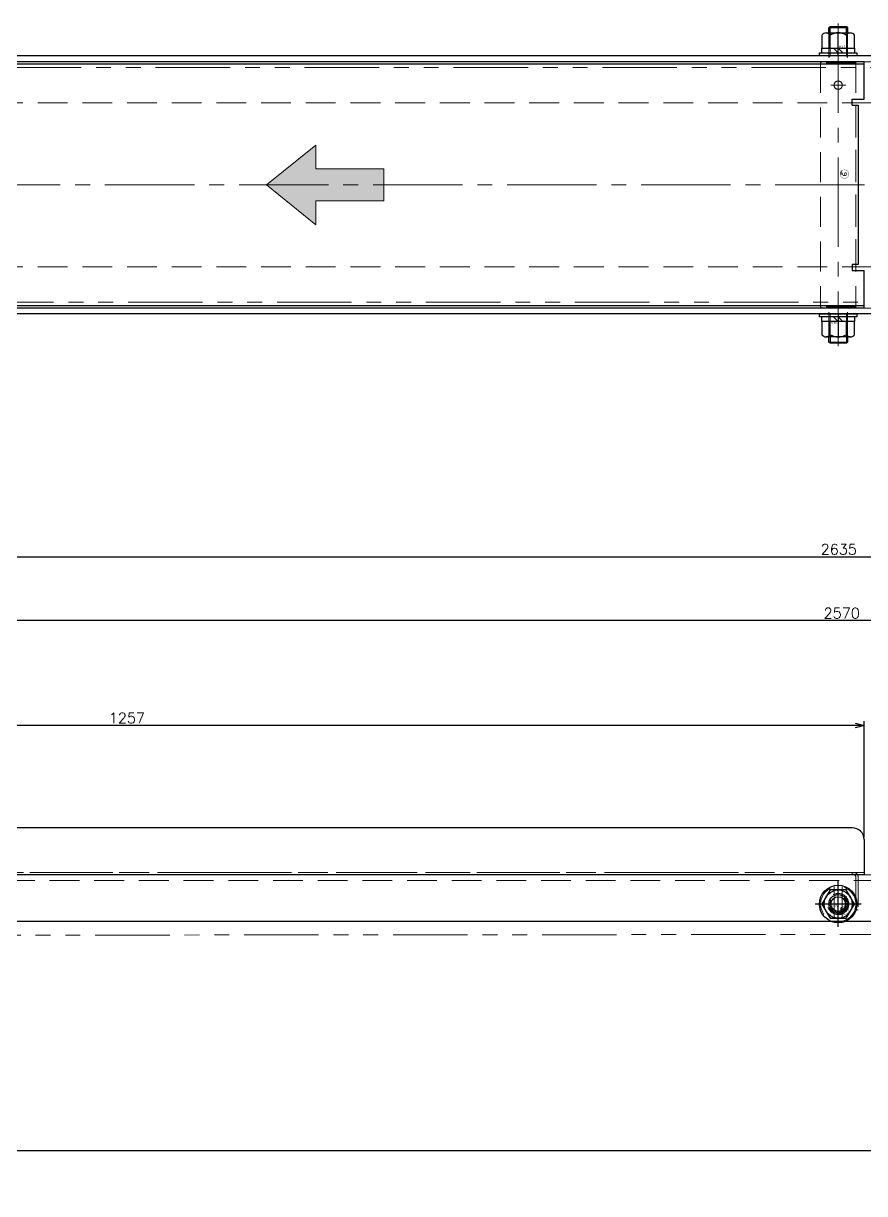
# Model space of a CAD drawing. Header units: millimetres. Extents: x -8731 to 85711, y -14522 to 31379.
# Drawn here: x 29161 to 29878, y -13378 to -12380 of the extents above; entities that cross this region are included whole.
import ezdxf

# ---------------------------------------------------------------- set-up
doc = ezdxf.new("R2010")
doc.units = ezdxf.units.MM
doc.header["$LTSCALE"] = 4
doc.header["$PDMODE"] = 99
doc.header["$PDSIZE"] = 1
for name, pattern in [('CENTER2', [28.575, 19.05, -3.175, 3.175, -3.175]), ('HIDDEN', [9.525, 6.35, -3.175]), ('PHANTOM2', [31.75, 15.875, -3.175, 3.175, -3.175, 3.175, -3.175])]:
    doc.linetypes.add(name, pattern=pattern)
for name, color, linetype, lineweight in [('04_HIDDEN', 2, 'HIDDEN', 13), ('05_CENTER', 4, 'CENTER2', 13), ('06_PHANTOM', 2, 'PHANTOM2', 13), ('08_DIM', 3, 'Continuous', 13)]:
    doc.layers.add(name, color=color, linetype=linetype, lineweight=lineweight)
doc.layers.add('10_DRAFT', color=8, linetype='Continuous', lineweight=0, plot=False)
doc.styles.add('KANJI0', font='txt.shx', dxfattribs={"width": 0.9, "height": 30, "bigfont": 'bigfont'})
doc.styles.add('KSS_TXT', font='txt.shx', dxfattribs={"bigfont": 'extfont2.shx'})
doc.dimstyles.new('KSS_DIM', dxfattribs={"dimscale": 3, "dimtxt": 3, "dimasz": 2.5, "dimexe": 1.25, "dimexo": 0.625, "dimtad": 1, "dimdsep": 46, "dimtxsty": 'KSS_TXT', "dimblk": 'OPEN30', "dimcen": 0, "dimazin": 2, "dimtfac": 0.75, "dimtmove": 0, "dimatfit": 3, "dimldrblk": 'OPEN30', "dimfxl": 1, "dimtolj": 1, "dimarcsym": 0})

# ---------------------------------------------------------------- blocks, each defined once
blk = doc.blocks.new('A$C649B1A8B_1_1')
at = {"color": 0}
blk.add_lwpolyline([(-245, 0), (2325, 0), (2325, 38), (2323, 40), (-243, 40), (-245, 38)], close=True, dxfattribs=at)
at = {"layer": '04_HIDDEN'}
blk.add_line((-245, 5), (2325, 5), dxfattribs=at)
at = {"layer": '05_CENTER'}
blk.add_line((1037, -7.53), (1037, 12.6), dxfattribs=at)
blk = doc.blocks.new('M16Nza_1_1_1')
at = {"color": 0}
for p, q in [((-13.85, 17.74), (-13.85, 6.6)), ((-10.39, 19.6), (10.39, 19.6)), ((-6.92, 6.6), (-6.92, 17.74)), ((6.93, 17.74), (6.93, 6.6)), ((13.85, 6.6), (13.85, 17.74)), ((-14, 2.6), (-14, 6.6)), ((-14, 6.6), (14, 6.6)), ((-4, 6.6), (0, 2.6)), ((0, 6.6), (4, 2.6)), ((14, 6.6), (14, 2.6))]:
    blk.add_line(p, q, dxfattribs=at)
at = {"color": 0, "linetype": 'CENTER2'}
blk.add_line((0, 0), (0, 19.6), dxfattribs=at)
at = {"color": 0}
blk.add_lwpolyline([(-16, 2.6), (16, 2.6), (16, 0), (-16, 0)], close=True, dxfattribs=at)
for centre, radius, start, end in [((-10.39, 15.44), 4.16, 33.626, 146.374), ((0, 5.75), 13.85, 60, 120), ((10.39, 15.44), 4.16, 33.626, 146.374)]:
    blk.add_arc(centre, radius, start, end, dxfattribs=at)
at = {"layer": '10_DRAFT', "style": 'KANJI0', "width": 0.82}
blk.add_text('Ｍ１６', height=1.714, dxfattribs=at).set_placement((0.41, 6.78))
blk = doc.blocks.new('A$C59254CCD_1_1')
at = {"color": 0}
for p, q in [((1, 15), (0, 14)), ((0, 14), (0, -14)), ((1, 15), (209, 15)), ((1, 15), (1, -15)), ((209, 15), (209, -15)), ((209, 15), (210, 14)), ((210, 14), (210, -14)), ((-30, 7), (-29, 8)), ((-30, 7), (-5, 7)), ((-30, 7), (-30, -7)), ((-29, 8), (0, 8)), ((-29, -8), (-29, 8)), ((-5, 8), (-5, -8)), ((-5, 7), (-4, 8)), ((239, 8), (210, 8)), ((215, 7), (214, 8)), ((215, 8), (215, -8)), ((240, 7), (215, 7)), ((239, -8), (239, 8)), ((240, 7), (239, 8)), ((240, 7), (240, -7)), ((-30, -7), (-5, -7)), ((-30, -7), (-29, -8)), ((-29, -8), (0, -8)), ((-5, -7), (-4, -8)), ((239, -8), (210, -8)), ((215, -7), (214, -8)), ((240, -7), (215, -7)), ((240, -7), (239, -8)), ((0, -14), (1, -15)), ((1, -15), (209, -15)), ((209, -15), (210, -14))]:
    blk.add_line(p, q, dxfattribs=at)
blk.add_circle((20, 0), 3.5, dxfattribs=at)
at = {"layer": '05_CENTER'}
for p, q in [((20, 6.39), (20, -6.39)), ((-32.65, 0), (242.65, 0))]:
    blk.add_line(p, q, dxfattribs=at)
at = {"layer": '10_DRAFT'}
for p, q in [((105, 15), (105, -15)), ((93.09, 2.53), (96.09, 2.53))]:
    blk.add_line(p, q, dxfattribs=at)
at = {"layer": '10_DRAFT', "style": 'KSS_TXT'}
blk.add_text('⑨', height=6, dxfattribs=at).set_placement((91.75, 1.61))
blk = doc.blocks.new('A$C546C4D54_1_1')
at = {"color": 0}
for p, q in [((-3, 70), (-970, 70)), ((-980, 60), (-980, 50)), ((7, 60), (7, 30)), ((-980, 50), (-1147.17, 50)), ((7, 30), (-1107.25, 30)), ((-3, 32), (-2, 32))]:
    blk.add_line(p, q, dxfattribs=at)
for centre, start, end in [((-970, 60), 90, 180), ((-3, 60), 0, 90)]:
    blk.add_arc(centre, 10, start, end, dxfattribs=at)
at = {"layer": '04_HIDDEN'}
for p, q in [((-1147.17, 50), (-1240, 50)), ((-1250, 30), (-1250, 40)), ((-1250, 32), (-1251, 32)), ((-1107.25, 30), (-1251, 30)), ((7, 32), (-1250, 32)), ((-3, 30), (-3, 32)), ((-1255, 28), (-1255, 0)), ((-1253, 28), (-1253, 0)), ((0, 28), (0, 0)), ((2, 28), (2, 0)), ((-1255, 0), (-1253, 0)), ((2, 0), (0, 0))]:
    blk.add_line(p, q, dxfattribs=at)
for centre, radius, start, end in [((-1240, 40), 10, 90, 180), ((-1251, 28), 4, 90, 180), ((-1251, 28), 2, 90, 180), ((-2, 28), 4, 30, 90), ((-2, 28), 2, 0, 90), ((-2, 28), 4, 0, 30)]:
    blk.add_arc(centre, radius, start, end, dxfattribs=at)
blk = doc.blocks.new('A$C48783CE3_1_1')
at = {"color": 0}
for p, q in [((7, 105), (-1250, 105)), ((-1250, 68), (-1250, 105)), ((7, 103), (-1250, 103)), ((7, 105), (7, 73)), ((-3, 68), (-3, 73)), ((-3, 73), (7, 73)), ((-1255, 68), (-1255, -68)), ((-1255, 68), (-1250, 68)), ((2, 68), (-3, 68)), ((2, -68), (2, 68)), ((-1255, -68), (-1250, -68)), ((-1250, -68), (-1250, -105)), ((-3, -68), (-3, -73)), ((-3, -68), (2, -68)), ((-3, -73), (7, -73)), ((7, -73), (7, -105)), ((7, -103), (-1250, -103)), ((7, -105), (-1250, -105))]:
    blk.add_line(p, q, dxfattribs=at)
at = {"layer": '04_HIDDEN'}
for p, q in [((-1253, 68), (-1253, -68)), ((0, -68), (0, 68))]:
    blk.add_line(p, q, dxfattribs=at)
at = {"layer": '05_CENTER'}
blk.add_line((7.5, 0), (-1265, 0), dxfattribs=at)
blk = doc.blocks.new('A$C715B031A_1_1')
at = {"color": 0}
blk.add_lwpolyline([(-245, 20), (2325, 20), (2325, -18), (2323, -20), (-243, -20), (-245, -18)], close=True, dxfattribs=at)
blk.add_circle((1037, -5), 9, dxfattribs=at)
at = {"layer": '04_HIDDEN'}
blk.add_line((-245, 15), (2325, 15), dxfattribs=at)
at = {"layer": '05_CENTER'}
for p, q in [((1037, -19.81), (1037, 9.81)), ((1022.19, -5), (1051.81, -5))]:
    blk.add_line(p, q, dxfattribs=at)
blk = doc.blocks.new('16b_1_1_1')
at = {"color": 0}
for p, q in [((-6.92, 11.99), (-13.85, 0)), ((6.93, 11.99), (-6.92, 11.99)), ((13.85, 0), (6.93, 11.99)), ((-13.85, 0), (-6.92, -11.99)), ((6.93, -11.99), (13.85, 0)), ((-6.92, -11.99), (6.93, -11.99))]:
    blk.add_line(p, q, dxfattribs=at)
at = {"color": 0, "linetype": 'CENTER2'}
for p, q in [((0, 19.54), (0, -19.54)), ((-19.54, 0), (19.54, 0))]:
    blk.add_line(p, q, dxfattribs=at)
at = {"color": 0}
for radius in [16, 11.99, 8, 6.25]:
    blk.add_circle((0, 0), radius, dxfattribs=at)
at = {"layer": '10_DRAFT', "style": 'KANJI0', "width": 0.82}
blk.add_text('Ｍ１６', height=1.714, dxfattribs=at).set_placement((0.41, 0.18))
blk = doc.blocks.new('A$C191155EC_1_1')
at = {"layer": '06_PHANTOM', "color": 6}
blk.add_lwpolyline([(-2680, 100), (27, 100), (27, -100), (-2680, -100)], close=True, dxfattribs=at)
blk = doc.blocks.new('A$C3BCF241E_1_1')
at = {"color": 0}
blk.add_lwpolyline([(0, 27), (-2635, 27, 0.353018), (-2654.55, 11.23), (-2679.21, -102.59, 0.798529), (-2617.34, -131.45), (-2540.81, -32.74, -0.232047), (-2524.98, -25), (-0.02, -27, 1.000411), (0, 27)], format="xyb", dxfattribs=at)
blk = doc.blocks.new('A$C28D5414C_1_1')
at = {"color": 0}
for radius in [15, 8, 7]:
    blk.add_circle((0, 0), radius, dxfattribs=at)
at = {"layer": '04_HIDDEN'}
for p, q in [((-14.59, 3.5), (14.59, 3.5)), ((-14.59, -3.5), (14.59, -3.5))]:
    blk.add_line(p, q, dxfattribs=at)
at = {"layer": '05_CENTER'}
for p, q in [((0, 18), (0, -18)), ((-18, 0), (18, 0))]:
    blk.add_line(p, q, dxfattribs=at)
at = {"layer": '10_DRAFT'}
blk.add_line((2.6, 2.53), (5.59, 2.53), dxfattribs=at)
at = {"layer": '10_DRAFT', "style": 'KSS_TXT'}
blk.add_text('⑨', height=6, dxfattribs=at).set_placement((1.17, 1.61))
blk = doc.blocks.new('_Open30')
at = {"color": 0, "linetype": 'ByBlock', "lineweight": -2}
for p, q in [((-1, 0.27), (0, 0)), ((0, 0), (-1, -0.27)), ((0, 0), (-1, 0))]:
    blk.add_line(p, q, dxfattribs=at)
blk = doc.blocks.new('*D3570')
at = {"layer": '08_DIM', "color": 0, "lineweight": -2, "transparency": 16777216}
for p, q in [((28873.44, -13321.6), (28873.44, -13432.52)), ((30973.44, -13321.6), (30973.44, -13432.52)), ((28880.94, -13428.77), (30965.94, -13428.77))]:
    blk.add_line(p, q, dxfattribs=at)
at = {"layer": 'Defpoints', "color": 0, "transparency": 16777216}
for p in [(28873.44, -13319.73), (30973.44, -13319.73), (30973.44, -13428.77)]:
    blk.add_point(p, dxfattribs=at)
at = {"layer": '08_DIM', "color": 0, "lineweight": -2, "transparency": 16777216, "xscale": 7.5, "yscale": 7.5, "zscale": 7.5, "rotation": 180}
blk.add_blockref('_Open30', (28873.44, -13428.77), dxfattribs=at)
at = {"layer": '08_DIM', "color": 0, "lineweight": -2, "transparency": 16777216, "xscale": 7.5, "yscale": 7.5, "zscale": 7.5}
blk.add_blockref('_Open30', (30973.44, -13428.77), dxfattribs=at)
at = {"layer": '08_DIM', "color": 0, "transparency": 16777216, "insert": (29923.44, -13422.4), "char_height": 9, "attachment_point": 5, "style": 'KSS_TXT'}
blk.add_mtext('\\A1;2100', dxfattribs=at)
blk = doc.blocks.new('*D3572')
at = {"layer": '08_DIM', "color": 0, "lineweight": -2, "transparency": 16777216}
for p, q in [((28898.44, -13147.63), (28898.44, -13345.12)), ((30948.44, -13147.63), (30948.44, -13345.12)), ((30940.94, -13341.37), (28905.94, -13341.37))]:
    blk.add_line(p, q, dxfattribs=at)
at = {"layer": 'Defpoints', "color": 0, "transparency": 16777216}
for p in [(28898.44, -13145.75), (30948.44, -13145.75), (28898.44, -13341.37)]:
    blk.add_point(p, dxfattribs=at)
at = {"layer": '08_DIM', "color": 0, "lineweight": -2, "transparency": 16777216, "xscale": 7.5, "yscale": 7.5, "zscale": 7.5, "rotation": 180}
blk.add_blockref('_Open30', (28898.44, -13341.37), dxfattribs=at)
at = {"layer": '08_DIM', "color": 0, "lineweight": -2, "transparency": 16777216, "xscale": 7.5, "yscale": 7.5, "zscale": 7.5}
blk.add_blockref('_Open30', (30948.44, -13341.37), dxfattribs=at)
at = {"layer": '08_DIM', "color": 0, "transparency": 16777216, "insert": (29923.44, -13334.99), "char_height": 9, "attachment_point": 5, "style": 'KSS_TXT'}
blk.add_mtext('\\A1;2050', dxfattribs=at)
blk = doc.blocks.new('*D3574')
at = {"layer": '08_DIM', "color": 0, "lineweight": -2, "transparency": 16777216}
for p, q in [((28538.44, -13076.61), (28538.44, -12831.25)), ((28545.94, -12835), (31165.94, -12835)), ((31173.44, -13062.65), (31173.44, -12831.25))]:
    blk.add_line(p, q, dxfattribs=at)
at = {"layer": 'Defpoints', "color": 0, "transparency": 16777216}
for p in [(31173.44, -12835), (31173.44, -13064.53), (28538.44, -13078.49)]:
    blk.add_point(p, dxfattribs=at)
at = {"layer": '08_DIM', "color": 0, "lineweight": -2, "transparency": 16777216, "xscale": 7.5, "yscale": 7.5, "zscale": 7.5, "rotation": 180}
blk.add_blockref('_Open30', (28538.44, -12835), dxfattribs=at)
at = {"layer": '08_DIM', "color": 0, "lineweight": -2, "transparency": 16777216, "xscale": 7.5, "yscale": 7.5, "zscale": 7.5}
blk.add_blockref('_Open30', (31173.44, -12835), dxfattribs=at)
at = {"layer": '08_DIM', "color": 0, "transparency": 16777216, "insert": (29855.94, -12828.62), "char_height": 9, "attachment_point": 5, "style": 'KSS_TXT'}
blk.add_mtext('\\A1;2635', dxfattribs=at)
blk = doc.blocks.new('*D3577')
at = {"layer": '08_DIM', "color": 0, "lineweight": -2, "transparency": 16777216}
for p, q in [((28573.44, -13104.11), (28573.44, -12885.58)), ((31135.94, -12889.33), (28580.94, -12889.33)), ((31143.44, -13104.11), (31143.44, -12885.58))]:
    blk.add_line(p, q, dxfattribs=at)
at = {"layer": 'Defpoints', "color": 0, "transparency": 16777216}
for p in [(28573.44, -12889.33), (28573.44, -13105.99), (31143.44, -13105.99)]:
    blk.add_point(p, dxfattribs=at)
at = {"layer": '08_DIM', "color": 0, "lineweight": -2, "transparency": 16777216, "xscale": 7.5, "yscale": 7.5, "zscale": 7.5, "rotation": 180}
blk.add_blockref('_Open30', (28573.44, -12889.33), dxfattribs=at)
at = {"layer": '08_DIM', "color": 0, "lineweight": -2, "transparency": 16777216, "xscale": 7.5, "yscale": 7.5, "zscale": 7.5}
blk.add_blockref('_Open30', (31143.44, -12889.33), dxfattribs=at)
at = {"layer": '08_DIM', "color": 0, "transparency": 16777216, "insert": (29858.44, -12882.95), "char_height": 9, "attachment_point": 5, "style": 'KSS_TXT'}
blk.add_mtext('\\A1;2570', dxfattribs=at)
blk = doc.blocks.new('A$C67E3024E_2_1')
at = {"layer": '08_DIM'}
blk.add_hatch(color=256, dxfattribs=at).paths.add_polyline_path([(8.4, 2.72), (8.4, 6.8), (-0.01, 0.01), (8.4, -6.78), (8.4, -2.72), (20, -2.72), (20, 2.72)])
for p, q in [((0, 0.02), (8.4, 6.8)), ((8.4, 6.8), (8.4, 2.74)), ((8.4, 2.72), (20, 2.72)), ((20, -2.72), (20, 2.72)), ((0, 0), (8.4, -6.78)), ((8.4, -6.78), (8.4, -2.72)), ((8.4, -2.72), (20, -2.72))]:
    blk.add_line(p, q, dxfattribs=at)
blk = doc.blocks.new('*D3583')
at = {"layer": '08_DIM', "color": 0, "lineweight": -2, "transparency": 16777216}
for p, q in [((28620.44, -13094.11), (28620.44, -12974.99)), ((29869.94, -12978.74), (28627.94, -12978.74)), ((29877.44, -13074.11), (29877.44, -12974.99))]:
    blk.add_line(p, q, dxfattribs=at)
at = {"layer": 'Defpoints', "color": 0, "transparency": 16777216}
for p in [(28620.44, -12978.74), (29877.44, -13075.99), (28620.44, -13095.99)]:
    blk.add_point(p, dxfattribs=at)
at = {"layer": '08_DIM', "color": 0, "lineweight": -2, "transparency": 16777216, "xscale": 7.5, "yscale": 7.5, "zscale": 7.5, "rotation": 180}
blk.add_blockref('_Open30', (28620.44, -12978.74), dxfattribs=at)
at = {"layer": '08_DIM', "color": 0, "lineweight": -2, "transparency": 16777216, "xscale": 7.5, "yscale": 7.5, "zscale": 7.5}
blk.add_blockref('_Open30', (29877.44, -12978.74), dxfattribs=at)
at = {"layer": '08_DIM', "color": 0, "transparency": 16777216, "insert": (29248.94, -12972.36), "char_height": 9, "attachment_point": 5, "style": 'KSS_TXT'}
blk.add_mtext('\\A1;1257', dxfattribs=at)

msp = doc.modelspace()

# ---------------------------------------------------------------- linework, layer by layer
for p, q in [((29847.44255, -12383.85315), (29848.44255, -12382.85315)), ((29847.44255, -12388.25315), (29847.44255, -12383.85315)), ((29863.44255, -12383.85315), (29847.44255, -12383.85315)), ((29848.44255, -12382.85315), (29862.44255, -12382.85315)), ((29848.44255, -12388.25315), (29848.44255, -12382.85315)), ((29862.44255, -12382.85315), (29863.44255, -12383.85315)), ((29862.44255, -12388.25315), (29862.44255, -12382.85315)), ((29863.44255, -12383.85315), (29863.44255, -12388.25315)), ((30983.44255, -12407.85315), (28868.44255, -12407.85315)), ((30983.44255, -12627.85315), (28868.44255, -12627.85315)), ((29847.44255, -12651.85315), (29847.44255, -12647.45315)), ((29848.44255, -12647.45315), (29848.44255, -12652.85315)), ((29862.44255, -12647.45315), (29862.44255, -12652.85315)), ((29863.44255, -12647.45315), (29863.44255, -12651.85315)), ((29848.44255, -12652.85315), (29847.44255, -12651.85315)), ((29847.44255, -12651.85315), (29863.44255, -12651.85315)), ((29862.44255, -12652.85315), (29848.44255, -12652.85315)), ((29863.44255, -12651.85315), (29862.44255, -12652.85315)), ((30993.44255, -13145.9876), (28781.67131, -13145.9876))]:
    msp.add_line(p, q)

# ---------------------------------------------------------------- block references
for name, p in [('M16Nza_1_1_1', (29855.44255, -12407.85315)), ('A$C546C4D54_1_1', (29870.44255, -13135.9876))]:
    msp.add_blockref(name, p)
at = {"rotation": 180}
for name, p in [('A$C191155EC_1_1', (28538.44255, -12517.85315)), ('M16Nza_1_1_1', (29855.44255, -12627.85315)), ('16b_1_1_1', (29855.44255, -13130.9876))]:
    msp.add_blockref(name, p, dxfattribs=at)
at = {"xscale": -1, "rotation": 180}
msp.add_blockref('A$C48783CE3_1_1', (29870.44255, -12517.85315), dxfattribs=at)
at = {"xscale": -5, "yscale": 5, "zscale": 5, "rotation": 180}
msp.add_blockref('A$C67E3024E_2_1', (29368.08317, -12517.85315), dxfattribs=at)
at = {"layer": '04_HIDDEN', "rotation": 270}
for name, p in [('A$C59254CCD_1_1', (29855.44255, -12412.85315)), ('A$C28D5414C_1_1', (29855.44255, -13130.9876))]:
    msp.add_blockref(name, p, dxfattribs=at)
at = {"layer": '04_HIDDEN', "xscale": -1, "rotation": 180}
msp.add_blockref('A$C649B1A8B_1_1', (28818.44255, -12407.85315), dxfattribs=at)
at = {"layer": '04_HIDDEN'}
for name, p in [('A$C649B1A8B_1_1', (28818.44255, -12627.85315)), ('A$C715B031A_1_1', (28818.44255, -13125.9876))]:
    msp.add_blockref(name, p, dxfattribs=at)
at = {"layer": '06_PHANTOM', "color": 6, "xscale": -1}
msp.add_blockref('A$C3BCF241E_1_1', (28538.44255, -13130.9876), dxfattribs=at)

# ---------------------------------------------------------------- dimensions: what is measured, and where the dimension line sits
at = {"layer": '08_DIM'}
for base, p1, p2, picture, middle in [((31173.44255, -12835.00286), (28538.44255, -13078.4876), (31173.44255, -13064.52891), '*D3574', (29855.94255, -12828.62161)), ((28573.44255, -12889.33143), (31143.44255, -13105.9876), (28573.44255, -13105.9876), '*D3577', (29858.44255, -12882.95018)), ((28620.44255, -12978.73654), (29877.44255, -13075.9876), (28620.44255, -13095.9876), '*D3583', (29248.94255, -12972.35529))]:
    dim = msp.add_linear_dim(base=base, p1=p1, p2=p2, angle=180, dimstyle='KSS_DIM', override={"dimscale": 3}, dxfattribs=at)
    dim.commit()
    dim.dimension.update_dxf_attribs({"geometry": picture, "text_midpoint": middle})
for base, p1, p2, picture, middle in [((28898.44255, -13341.37007), (30948.44255, -13145.75371), (28898.44255, -13145.75371), '*D3572', (29923.44255, -13334.98882)), ((30973.44255, -13428.77323), (28873.44255, -13319.72902), (30973.44255, -13319.72902), '*D3570', (29923.44255, -13422.39823))]:
    dim = msp.add_linear_dim(base=base, p1=p1, p2=p2, dimstyle='KSS_DIM', override={"dimscale": 3}, dxfattribs=at)
    dim.commit()
    dim.dimension.update_dxf_attribs({"geometry": picture, "text_midpoint": middle})

doc.saveas('drawing.dxf')
